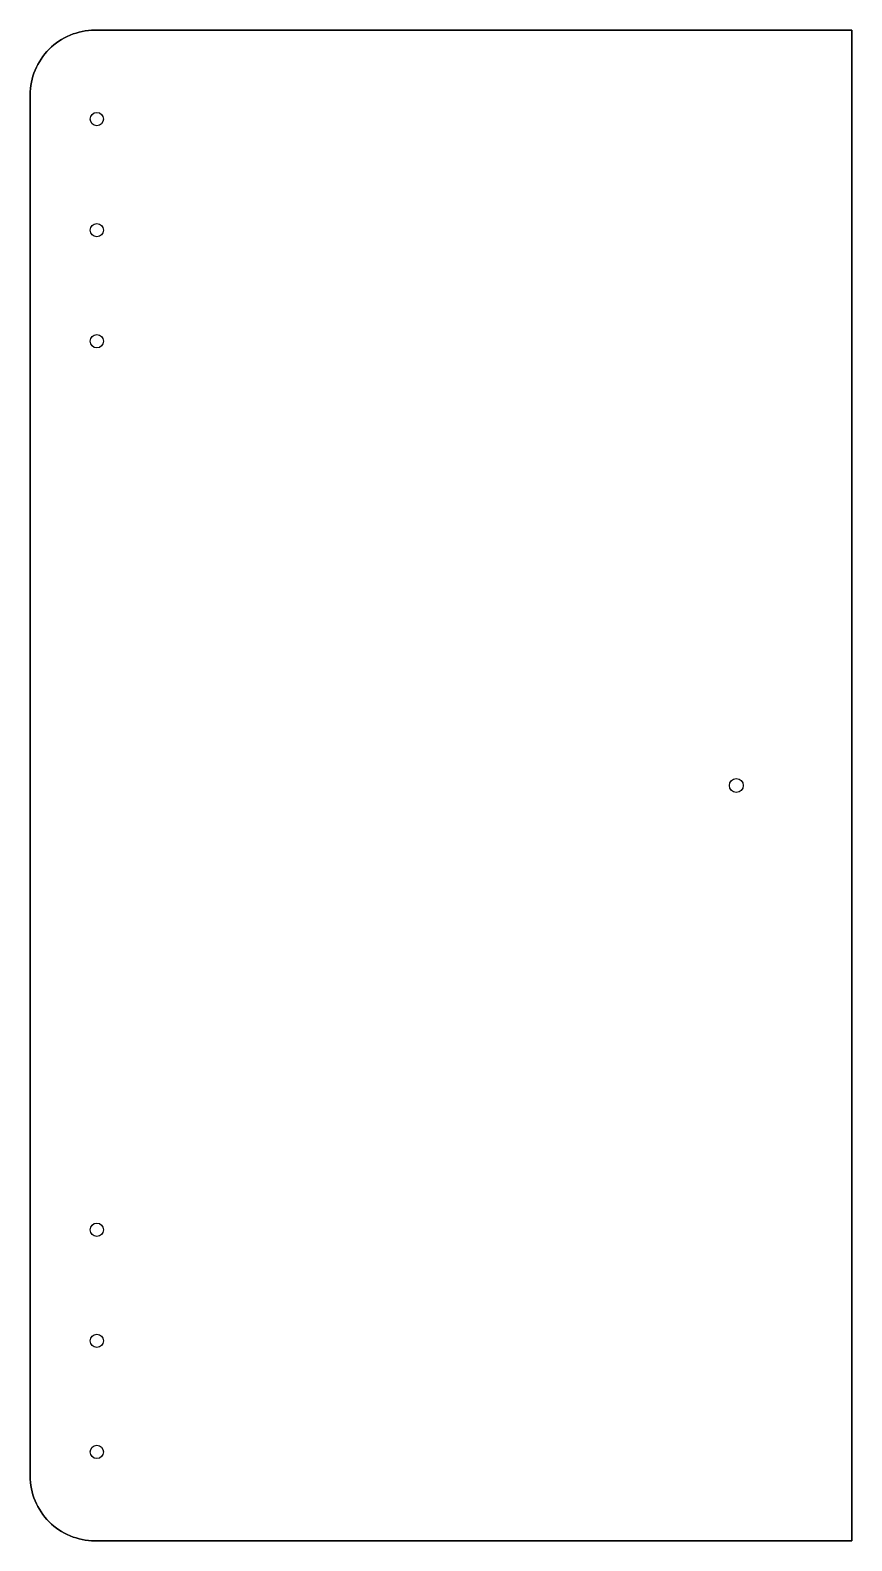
# Model space of a CAD drawing. Header units: millimetres. Extents: x -155 to 30, y -205 to 135.
import ezdxf

# ---------------------------------------------------------------- set-up
doc = ezdxf.new("R2010")
doc.units = ezdxf.units.MM
doc.layers.get('0').update_dxf_attribs({"linetype": 'CONTINUOUS'})

msp = doc.modelspace()

# ---------------------------------------------------------------- linework, layer by layer
for points in [[(-155, 120.44, -0.414214), (-140.44, 135), (30, 135), (30, -205), (-140.44, -205, -0.414214), (-155, -190.44)], [(30, 135), (-140.44, 135, 0.414214), (-155, 120.44), (-155, -190.44, 0.414214), (-140.44, -205), (30, -205)]]:
    msp.add_lwpolyline(points, format="xyb", close=True)
for centre, radius in [((-140, 115), 1.5), ((-140, 115), 1.5), ((-140, 90), 1.5), ((-140, 90), 1.5), ((-140, 65), 1.5), ((-140, 65), 1.5), ((4, -35), 1.55), ((4, -35), 1.55), ((-140, -135), 1.5), ((-140, -135), 1.5), ((-140, -160), 1.5), ((-140, -160), 1.5), ((-140, -185), 1.5), ((-140, -185), 1.5)]:
    msp.add_circle(centre, radius)

doc.saveas('drawing.dxf')
